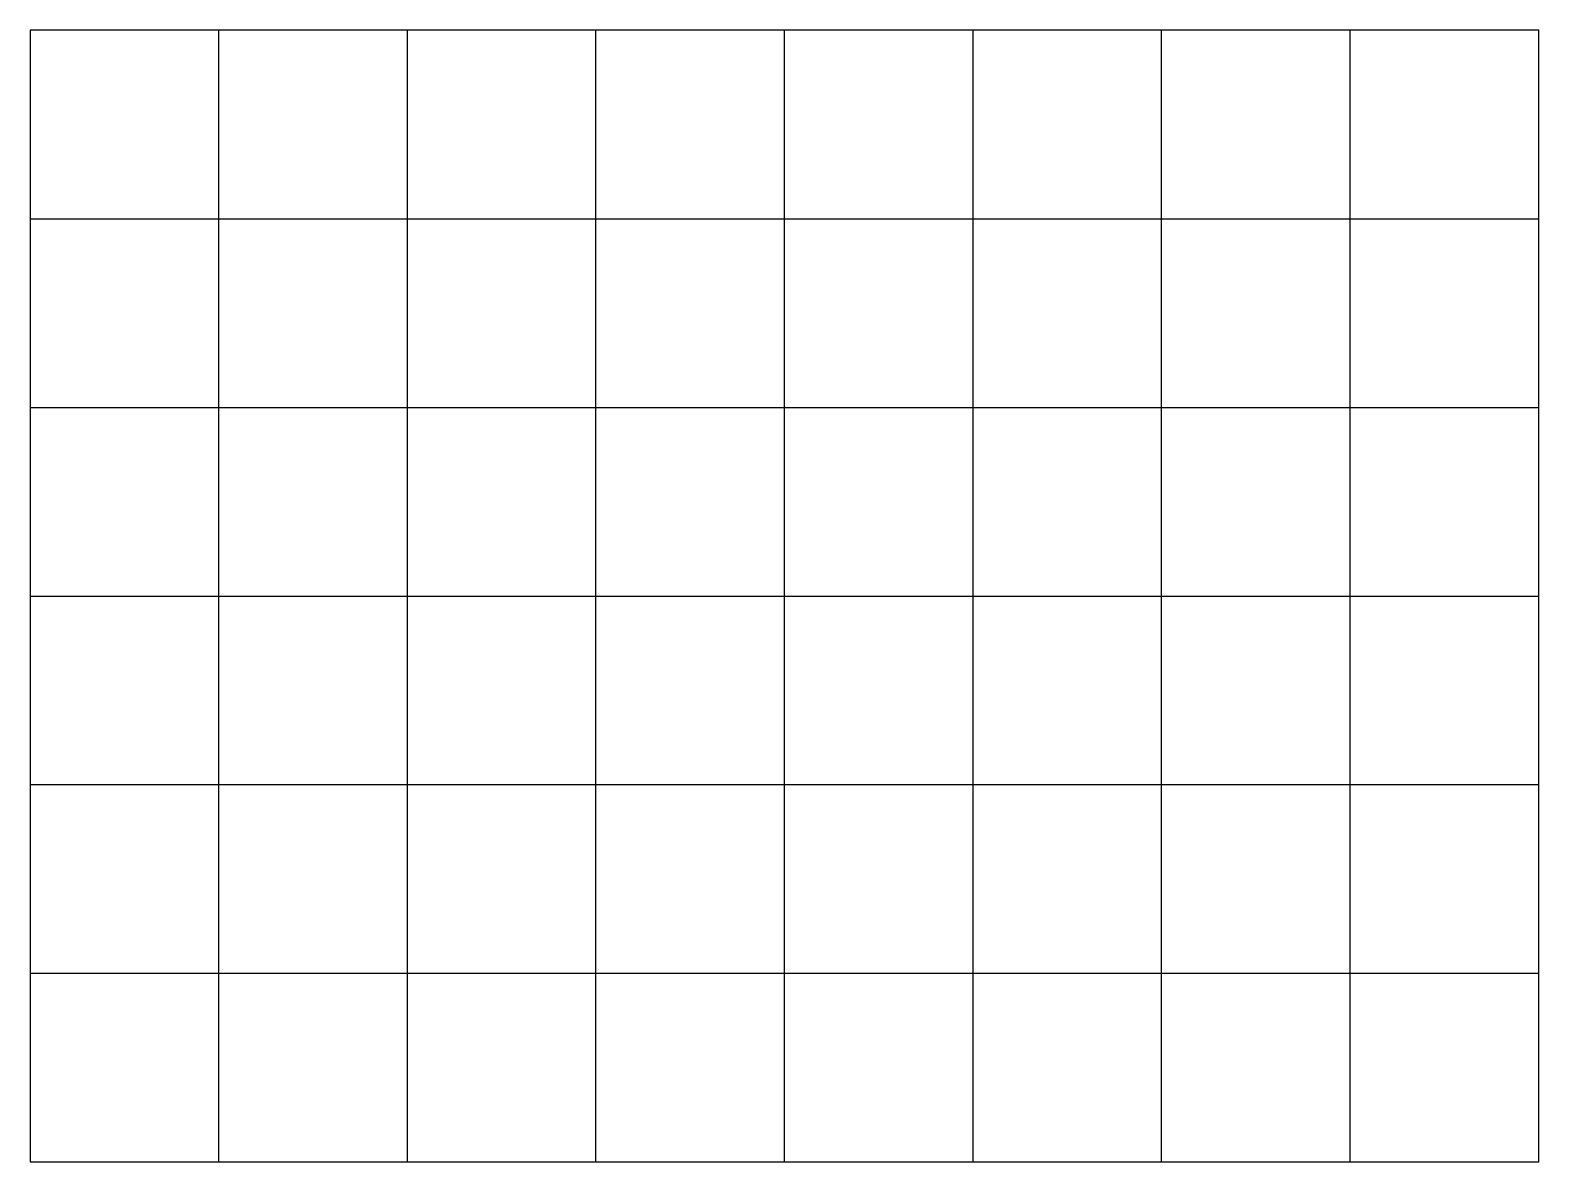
# Model space of a CAD drawing. Header units: metres. Extents: x 0 to 8, y 0 to 6.
import ezdxf

# ---------------------------------------------------------------- set-up
doc = ezdxf.new("R2010")
doc.units = ezdxf.units.M
doc.layers.add('CUBIERTA', color=9, linetype='Continuous')

msp = doc.modelspace()

# ---------------------------------------------------------------- linework, layer by layer
at = {"layer": 'CUBIERTA'}
for p, q in [((1, 0), (1, 6)), ((2, 0), (2, 6)), ((3, 0), (3, 6)), ((4, 0), (4, 6)), ((5, 0), (5, 6)), ((6, 0), (6, 6)), ((7, 0), (7, 6)), ((0, 5), (8, 5)), ((0, 4), (8, 4)), ((0, 3), (8, 3)), ((0, 2), (8, 2)), ((0, 1), (8, 1))]:
    msp.add_line(p, q, dxfattribs=at)
msp.add_lwpolyline([(0, 0), (8, 0), (8, 6), (0, 6)], close=True, dxfattribs=at)

doc.saveas('drawing.dxf')
